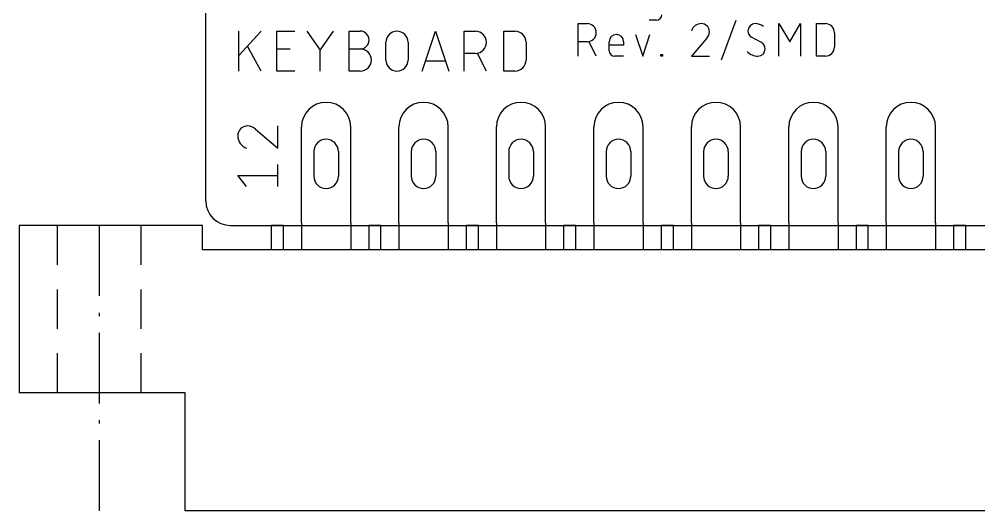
# Model space of a CAD drawing. Extents: x -7.6 to 60.9, y -11.6 to 79.9.
# Drawn here: x -7.58 to 31.41, y -11.6 to 8.38 of the extents above; entities that cross this region are included whole.
import ezdxf

# ---------------------------------------------------------------- set-up
doc = ezdxf.new("R2010")
doc.units = 0
for name, color, linetype in [('20', 30, 'CONTINUOUS'), ('21', 253, 'CONTINUOUS'), ('23', 7, 'CONTINUOUS'), ('51', 253, 'CONTINUOUS')]:
    doc.layers.add(name, color=color, linetype=linetype)

msp = doc.modelspace()

# ---------------------------------------------------------------- linework, layer by layer
at = {"layer": '20'}
for p, q in [((0, 1), (0, 54)), ((1, 0), (52, 0))]:
    msp.add_line(p, q, dxfattribs=at)
msp.add_arc((1, 1), 1, 180, 270, dxfattribs=at)
at = {"layer": '21'}
for p, q in [((15.1321, 6.8771), (15.1321, 8.1979)), ((15.1321, 8.1979), (15.4989, 8.1979)), ((18.309, 8.3418), (18.0155, 8.3418)), ((20.9583, 6.7303), (21.5454, 8.3446)), ((23.2866, 6.8771), (23.2866, 8.1979)), ((23.2866, 8.1979), (23.7268, 7.4641)), ((23.7268, 7.4641), (24.1671, 8.1979)), ((24.1671, 8.1979), (24.1671, 6.8771)), ((24.8108, 6.8771), (24.8108, 8.1979)), ((24.8108, 8.1979), (25.1777, 8.1979)), ((1.3462, 6.2675), (1.3462, 7.8931)), ((2.2493, 7.8931), (1.3462, 6.8996)), ((2.8912, 6.2675), (2.8912, 7.8931)), ((2.8912, 7.8931), (3.6137, 7.8931)), ((4.1005, 7.8931), (4.6424, 7.1254)), ((4.6424, 7.1254), (5.1843, 7.8931)), ((5.8272, 6.2675), (5.8272, 7.8931)), ((5.8272, 7.8931), (6.2787, 7.8931)), ((8.7899, 6.2675), (9.3318, 7.8931)), ((9.3318, 7.8931), (9.8736, 6.2675)), ((10.5046, 6.2675), (10.5046, 7.8931)), ((10.5046, 7.8931), (10.9561, 7.8931)), ((12.1107, 6.2675), (12.1107, 7.8931)), ((12.1107, 7.8931), (12.5622, 7.8931)), ((25.5446, 7.831), (25.5446, 7.2439)), ((7.3171, 6.719), (7.3171, 7.4415)), ((8.2202, 7.4415), (8.2202, 6.719)), ((13.0138, 7.4415), (13.0138, 6.719)), ((15.4989, 7.4641), (15.1321, 7.4641)), ((15.8658, 6.8771), (15.5723, 7.4641)), ((16.3924, 7.0972), (16.3924, 7.4641)), ((16.9795, 7.4641), (16.9795, 7.3173)), ((17.4592, 7.7576), (17.7527, 6.8771)), ((17.7527, 6.8771), (18.0463, 7.7576)), ((20.3565, 7.6108), (19.7328, 6.8771)), ((22.5815, 7.4274), (22.1779, 7.6475)), ((2.2493, 6.2675), (1.7074, 7.2609)), ((2.8912, 7.1706), (3.4331, 7.1706)), ((4.6424, 6.2675), (4.6424, 7.1254)), ((5.8272, 7.1706), (6.2787, 7.1706)), ((16.9795, 7.3173), (16.3924, 7.3173)), ((9.7382, 6.6739), (8.9254, 6.6739)), ((10.9561, 6.9899), (10.5046, 6.9899)), ((11.4077, 6.2675), (11.0465, 6.9899)), ((16.9795, 6.8771), (16.6126, 6.8771)), ((18.4842, 6.8771), (18.4842, 6.9504)), ((18.4842, 6.9504), (18.5575, 6.9504)), ((18.5575, 6.8771), (18.4842, 6.8771)), ((18.5575, 6.9504), (18.5575, 6.8771)), ((19.7328, 6.8771), (20.4666, 6.8771)), ((25.1777, 6.8771), (24.8108, 6.8771)), ((3.6137, 6.2675), (2.8912, 6.2675)), ((6.2787, 6.2675), (5.8272, 6.2675)), ((12.5622, 6.2675), (12.1107, 6.2675)), ((2.0207, 3.907), (2.9238, 3.1393)), ((2.9238, 3.1393), (2.9238, 4.0424)), ((2.9238, 1.5762), (2.9238, 2.4793)), ((1.6594, 1.5762), (1.2982, 2.0278)), ((1.2982, 2.0278), (2.9238, 2.0278)), ((-7.58, 0), (-7.58, -6.8)), ((-6.03, 0), (-7.58, 0)), ((-4.33, 0), (-6.03, 0)), ((-6.03, -1.6), (-6.03, 0)), ((-2.63, 0), (-4.33, 0)), ((-4.33, 0), (-4.33, -2.8667)), ((-0.13, 0), (-2.63, 0)), ((-2.63, -1.6), (-2.63, 0)), ((-0.13, -1), (-0.13, 0)), ((3.16, 0), (2.66, 0)), ((2.66, 0), (2.66, -1)), ((3.16, -1), (3.16, 0)), ((3.89, 0.1), (3.89, -1)), ((5.89, 0.1), (5.89, -1)), ((7.12, 0), (6.62, 0)), ((6.62, 0), (6.62, -1)), ((7.12, -1), (7.12, 0)), ((7.85, 0.1), (7.85, -1)), ((9.85, 0.1), (9.85, -1)), ((11.08, 0), (10.58, 0)), ((10.58, 0), (10.58, -1)), ((11.08, -1), (11.08, 0)), ((11.81, 0.1), (11.81, -1)), ((13.81, 0.1), (13.81, -1)), ((15.04, 0), (14.54, 0)), ((14.54, 0), (14.54, -1)), ((15.04, -1), (15.04, 0)), ((15.77, 0.1), (15.77, -1)), ((17.77, 0.1), (17.77, -1)), ((19, 0), (18.5, 0)), ((18.5, 0), (18.5, -1)), ((19, -1), (19, 0)), ((19.73, 0.1), (19.73, -1)), ((21.73, 0.1), (21.73, -1)), ((22.96, 0), (22.46, 0)), ((22.46, 0), (22.46, -1)), ((22.96, -1), (22.96, 0)), ((23.69, 0.1), (23.69, -1)), ((25.69, 0.1), (25.69, -1)), ((26.92, 0), (26.42, 0)), ((26.42, 0), (26.42, -1)), ((26.92, -1), (26.92, 0)), ((27.65, 0.1), (27.65, -1)), ((29.65, 0.1), (29.65, -1)), ((30.88, 0), (30.38, 0)), ((30.38, 0), (30.38, -1)), ((30.88, -1), (30.88, 0)), ((53.47, -1), (-0.13, -1)), ((-6.03, -4.2), (-6.03, -2.6)), ((-2.63, -4.2), (-2.63, -2.6)), ((-4.33, -3.548), (-4.33, -3.6853)), ((-4.33, -4.3667), (-4.33, -7.2333)), ((-6.03, -6.8), (-6.03, -5.2)), ((-2.63, -6.8), (-2.63, -5.2)), ((-6.03, -6.8), (-7.58, -6.8)), ((-2.63, -6.8), (-6.03, -6.8)), ((-0.83, -6.8), (-2.63, -6.8)), ((-0.83, -11.6), (-0.83, -6.8)), ((-4.33, -7.9147), (-4.33, -8.052)), ((-4.33, -8.7333), (-4.33, -11.6)), ((54.17, -11.6), (-0.83, -11.6))]:
    msp.add_line(p, q, dxfattribs=at)
for centre, radius, start, end in [((15.4989, 7.831), 0.3669, 270, 90), ((18.309, 8.5619), 0.2201, 270.0008, 0), ((20.1364, 7.7736), 0.4242, 89.9999, 162.0555), ((20.1364, 7.8677), 0.3302, 0, 90), ((22.3246, 7.9043), 0.2935, 90, 180), ((22.3246, 7.6475), 0.5503, 53.1295, 90), ((25.1777, 7.831), 0.3669, 0, 90), ((6.2787, 7.5318), 0.3612, 270, 90), ((7.7686, 7.4415), 0.4516, 0, 180), ((10.9561, 7.4415), 0.4516, 270, 90), ((12.5622, 7.4415), 0.4516, 0, 90), ((20.1119, 7.8677), 0.3547, 313.6037, 360), ((22.3292, 7.9043), 0.2981, 180, 239.4894), ((16.6859, 7.4641), 0.2935, 0, 180), ((22.4301, 7.1706), 0.2981, 359.9998, 59.4892), ((6.2787, 6.719), 0.4516, 270, 90), ((16.6126, 7.0972), 0.2201, 180, 270), ((22.4347, 7.4971), 0.62, 224.7598, 270.0005), ((22.4347, 7.1706), 0.2935, 270.0006, 0), ((25.1777, 7.2439), 0.3669, 270, 0), ((7.7686, 6.719), 0.4516, 180, 0), ((12.5622, 6.719), 0.4516, 269.9996, 0), ((1.7046, 3.636), 0.4064, 90, 180), ((1.7046, 3.6059), 0.4365, 43.6033, 90), ((1.8203, 3.636), 0.5221, 180.0001, 252.0552)]:
    msp.add_arc(centre, radius, start, end, dxfattribs=at)
at = {"layer": '23'}
msp.add_point((26.67, 0), dxfattribs=at)
at = {"layer": '51'}
for p, q in [((3.89, 0.1), (3.89, 4)), ((5.89, 0.1), (5.89, 4)), ((7.85, 0.1), (7.85, 4)), ((9.85, 0.1), (9.85, 4)), ((11.81, 0.1), (11.81, 4)), ((13.81, 0.1), (13.81, 4)), ((15.77, 0.1), (15.77, 4)), ((17.77, 0.1), (17.77, 4)), ((19.73, 0.1), (19.73, 4)), ((21.73, 0.1), (21.73, 4)), ((23.69, 0.1), (23.69, 4)), ((25.69, 0.1), (25.69, 4)), ((27.65, 0.1), (27.65, 4)), ((29.65, 0.1), (29.65, 4)), ((4.39, 3), (4.39, 2)), ((5.39, 3), (5.39, 2)), ((8.35, 3), (8.35, 2)), ((9.35, 3), (9.35, 2)), ((12.31, 3), (12.31, 2)), ((13.31, 3), (13.31, 2)), ((16.27, 3), (16.27, 2)), ((17.27, 3), (17.27, 2)), ((20.23, 3), (20.23, 2)), ((21.23, 3), (21.23, 2)), ((24.19, 3), (24.19, 2)), ((25.19, 3), (25.19, 2)), ((28.15, 3), (28.15, 2)), ((29.15, 3), (29.15, 2))]:
    msp.add_line(p, q, dxfattribs=at)
for centre, radius, start, end in [((4.89, 4), 1, 0, 180), ((8.85, 4), 1, 0, 180), ((12.81, 4), 1, 0, 180), ((16.77, 4), 1, 0, 180), ((20.73, 4), 1, 0, 180), ((24.69, 4), 1, 0, 180), ((28.65, 4), 1, 0, 180), ((4.89, 3), 0.5, 0, 180), ((8.85, 3), 0.5, 0, 180), ((12.81, 3), 0.5, 0, 180), ((16.77, 3), 0.5, 0, 180), ((20.73, 3), 0.5, 0, 180), ((24.69, 3), 0.5, 0, 180), ((28.65, 3), 0.5, 0, 180), ((4.89, 2), 0.5, 180, 0), ((8.85, 2), 0.5, 180, 0), ((12.81, 2), 0.5, 180, 0), ((16.77, 2), 0.5, 180, 0), ((20.73, 2), 0.5, 180, 0), ((24.69, 2), 0.5, 180, 0), ((28.65, 2), 0.5, 180, 0)]:
    msp.add_arc(centre, radius, start, end, dxfattribs=at)

doc.saveas('drawing.dxf')
